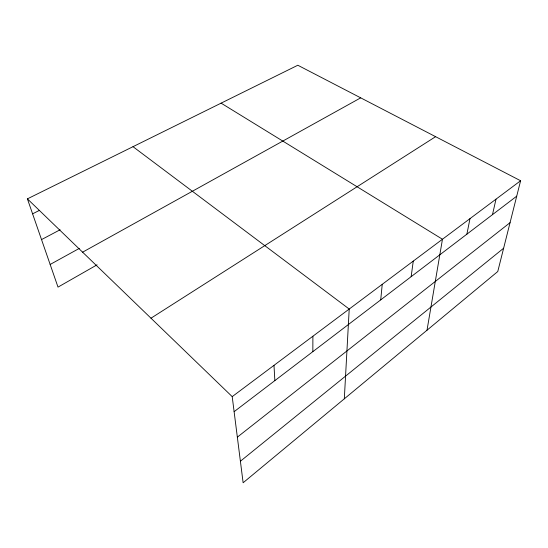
<?xml version="1.0" encoding="UTF-8"?>
<svg xmlns="http://www.w3.org/2000/svg" width="548" height="548" viewBox="0 0 548 548"><rect width="100%" height="100%" fill="white"/><g stroke="black" fill="none" stroke-linecap="round" stroke-linejoin="round"><path stroke-width="0.82" d="M312.84 351.645L312.894 336.232M344.315 398.821L349.22 309.045L133 146.679M380.716 299.886L382.237 284.323M411.144 276.678L413.26 261.101M427.008 330.218L442.462 239.243L221.104 103.147M466.889 234.167L469.992 218.631M492.481 214.645L496.002 199.171M520.6 180.751L497.769 271.52L243.127 482.761L232.208 396.629L27.4 198.862L297.817 65.239L520.6 180.751L232.208 396.629M240.401 461.224L503.626 248.23M237.346 437.146L510.058 222.659M234.119 411.678L516.723 196.163M150.981 318.196L435.605 136.685M97.085 264.814L58.013 287.111L27.4 198.862M82.618 252.176L360.7 97.845M50.156 264.458L79.296 248.408M41.532 239.592L60.109 229.763M32.592 213.836L39.401 210.384M273.986 365.358L274.849 380.62"/></g></svg>
